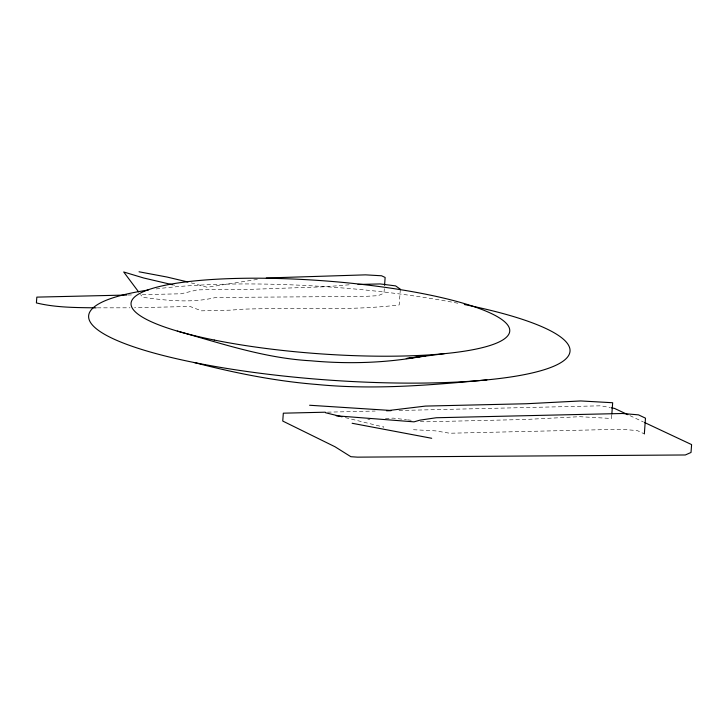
<?xml version="1.0" encoding="UTF-8"?>
<svg xmlns="http://www.w3.org/2000/svg" width="728" height="728" viewBox="0 0 728 728"><rect width="100%" height="100%" fill="white"/><g stroke="black" fill="none" stroke-linecap="round" stroke-linejoin="round"><path stroke-width="0.55" stroke-dasharray="3.64 2.73" d="M384.311 288.697L383.984 293.193L378.087 295.668L364.637 296.405L215.743 297.47C191.71 303.321 166.839 300.573 142.606 297.261L140.577 294.549M400.336 289.198L399.181 304.941C347.52 311.22 295.031 307.298 243.106 309.191L230.33 310.164L201.456 310.838L190.026 306.461L134.543 307.753M611.757 415.115L611.511 418.482L579.606 416.689L525.325 419.483L424.269 421.831L419.819 421.303M257.366 279.397L207.262 287.278L191.209 282.874M349.158 284.794L326.253 286.714L241.723 289.653L226.08 289.244L197.206 289.908L181.19 293.775L141.405 294.694M367.822 419.619L370.024 419.492M385.431 418.582L393.138 418.118L406.479 419.71M127.764 295.013L133.452 294.886M327.555 412.157L375.202 411.047M399.017 410.492L600.928 405.805L610.337 407.616M413.449 429.72L435.317 430.849L449.758 433.233L621.321 429.247L637.328 430.603L644.335 433.897M97.288 307.835L130.021 307.808M407.589 419.847L412.039 420.375M172.481 284.73L174.665 285.212M345.336 417.626L383.783 427.109L383.319 426.89M629.938 415.652L643.297 421.921M156.156 288.934A241.332 46.465 4.2 0 1 458.167 303.294"/><path stroke-width="1.09" d="M384.566 285.321L385.139 277.45L381.572 275.776L365.556 274.856L266.275 277.996M611.839 413.986L612.667 402.739L580.762 400.946L526.481 403.74L425.425 406.088L389.616 410.392L309.6 405.25M644.335 433.897L645.49 418.154L638.483 414.86L622.476 413.495L436.281 417.745L419.983 420.138L414.032 421.849L336.218 415.797M426.062 355.646C388.179 362.981 349.458 364.309 311.056 360.806C265.019 358.312 221.285 343.407 177.268 331.076M421.603 356.283L406.251 358.549L444.362 353.671M423.796 355.965L425.998 355.637M486.905 379.889C430.512 385.203 373.764 390.008 317.171 384.502C275.584 381.208 234.68 372.991 194.349 362.553M358.003 284.457L380.207 283.938L395.623 285.895L400.336 289.198M126.627 295.04L36.828 297.124L36.4 302.921C55.829 307.662 76.222 307.571 96.16 307.835M325.289 412.203L283.319 413.186L282.746 421.057L335.044 446.783L350.86 456.702L357.494 457.148L685.312 454.973L691.018 452.47L691.6 444.599L644.326 422.404M386.541 410.783L391.082 410.683M139.039 271.79L166.967 277.031L187.915 282M352.125 423.268L431.695 438.283M611.384 407.817L614.523 408.417L627.882 414.687M172.481 284.73L143.716 278.005L123.705 271.981L138.557 291.846M325.562 412.749L342.042 416.807M464.318 304.504A241.332 46.465 4.2 0 1 522.886 374.911A241.332 46.465 4.2 0 1 178.351 359.141A241.332 46.465 4.2 0 1 148.257 290.035M214.223 340.04A189.844 36.546 4.2 0 0 509.272 333.187A189.844 36.546 4.2 0 0 237.728 278.396A189.844 36.546 4.2 0 0 214.223 340.04"/></g></svg>
